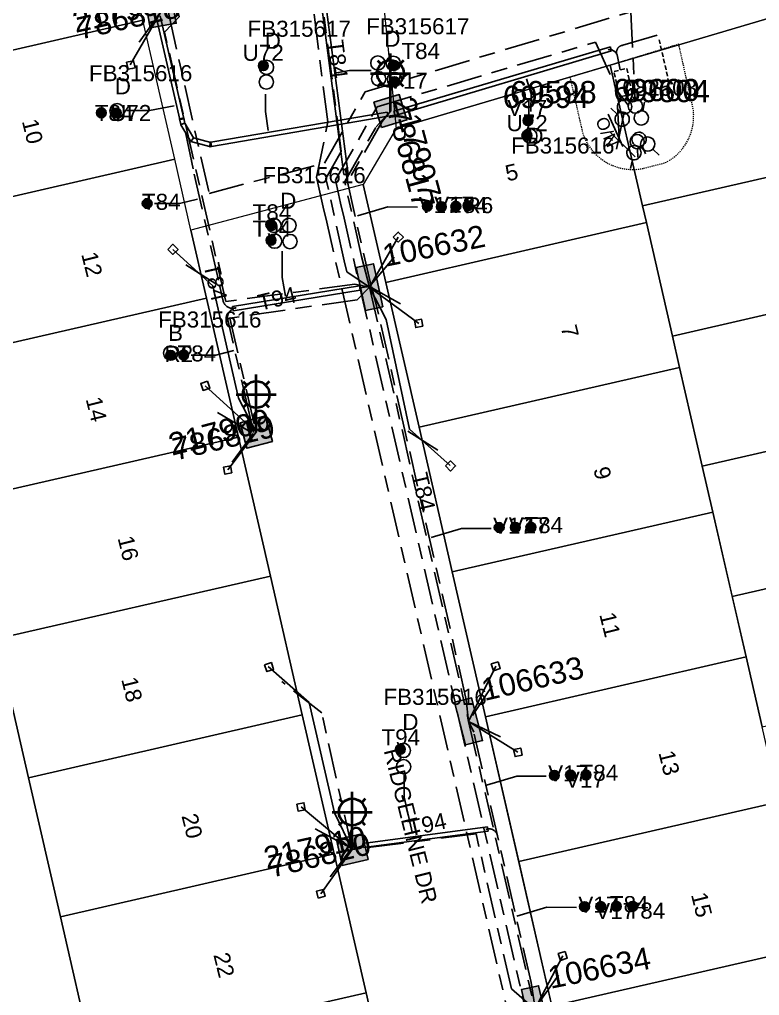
# Model space of a CAD drawing. Header units: metres. Extents: x 303957 to 307239, y 6268736 to 6272503.
# Drawn here: x 305658.3 to 305741.4, y 6269477.6 to 6269587.2 of the extents above; entities that cross this region are included whole.
import ezdxf
from ezdxf.enums import TextEntityAlignment as Align

# ---------------------------------------------------------------- set-up
doc = ezdxf.new("R2010")
doc.units = ezdxf.units.M
for name, pattern in [('Cable Exist UG', [8.2, 4, -1.2, 1.8, -1.2]), ('DASHED', [0.75, 0.5, -0.25]), ('HIDDEN', [0.375, 0.25, -0.125]), ('HIDDEN2', [0.1875, 0.125, -0.0625])]:
    doc.linetypes.add(name, pattern=pattern)
doc.layers.get('0').update_dxf_attribs({"color": 6})
for name, color, linetype, lineweight in [('Cadastre Land Parcels_SP_EXT', 9, 'Continuous', 5), ('Cadastre Other Property_SP_EXT', 9, 'HIDDEN', 5), ('Cadastre Roads_SP_EXT', 9, 'Continuous', 5)]:
    doc.layers.add(name, color=color, linetype=linetype, lineweight=lineweight)
for name, color, linetype in [('Duct_SP_EXT', 7, 'Continuous'), ('Equip_HV_EXT', 7, 'Continuous'), ('Equip_SP_SL_EXT', 7, 'Continuous'), ('Mains_HV_EXT', 7, 'Continuous'), ('Mains_LV_EXT', 7, 'Continuous'), ('Mains_LV_SL_EXT', 7, 'Continuous'), ('Services_SP_EXT', 7, 'Continuous'), ('SupportsUG_SP_LV_EXT', 7, 'Continuous'), ('SupportsUG_SP_LV_SL_EXT', 7, 'Continuous'), ('Trench_SP_EXT', 7, 'Continuous')]:
    doc.layers.add(name, color=color, linetype=linetype)
doc.layers.add('UNKNOWN_FEATURES', color=1, linetype='DASHED', plot=False)
doc.styles.add('COLUMN_LABEL', font='arial.ttf')
doc.styles.add('iecARIAL', font='arial.ttf', dxfattribs={"height": 2})
doc.styles.add('POLE_LABEL', font='arial.ttf')
doc.styles.get("Standard").update_dxf_attribs({"font": 'arial.ttf'})
doc.styles.add('SWITCH_LABEL', font='arial.ttf', dxfattribs={"height": 2.5})

# ---------------------------------------------------------------- blocks, each defined once
blk = doc.blocks.new('COLUMN_EXT')
blk.add_hatch(color=256).paths.add_polyline_path([(-1.49, 1.48), (-1.49, -1.49), (1.48, -1.49), (1.48, 1.48)])
blk.add_lwpolyline([(-1.49, -1.49), (1.48, -1.49), (1.48, 1.48), (-1.49, 1.48)], close=True)
for tag, height, style, flags, p in [('ASSET_NUM', 2.5, 'COLUMN_LABEL', 8, (2, 2)), ('STRUCTURE_PLANT_NUMBER', 0.2, 'POLE_LABEL', 9, (1.81, 0.03)), ('STREET_CODE', 0.2, 'COLUMN_LABEL', 9, (1.81, -0.2))]:
    blk.add_attdef(tag, text='', height=height, dxfattribs=dict(style=style, flags=flags)).set_placement(p, align=Align.MIDDLE_LEFT)
at = {"flags": 9}
for tag, p in [('COLUMN_TYPE', (1.81, -0.4)), ('OWNED_BY', (1.81, -0.6)), ('STATE', (1.81, -0.8)), ('USAGE', (1.81, -1)), ('STREETNAME', (1.81, -1.6)), ('SUBURB', (1.81, -1.8)), ('LEGEND', (1.81, -1.2)), ('LOCATION', (1.81, -1.4)), ('NOTES', (1.81, -2))]:
    blk.add_attdef(tag, text='', height=0.2, dxfattribs=at).set_placement(p, align=Align.MIDDLE_LEFT)
at = {"flags": 1}
blk.add_attdef('Z', (1.81, -2.35), '', height=0.2, dxfattribs=at)
blk = doc.blocks.new('PILLAR_EXT')
blk.add_hatch(color=256).paths.add_polyline_path([(-2.475, 0.99), (-2.475, -0.99), (2.475, -0.99), (2.475, 0.99)])
blk.add_lwpolyline([(-2.475, -0.99), (2.475, -0.99), (2.475, 0.99), (-2.475, 0.99)], close=True)
at = {"style": 'iecARIAL', "flags": 8}
blk.add_attdef('ASSET_NUM', (1.5, 3.5), '', height=2.5, dxfattribs=at)
for tag, p, flags in [('OWNED_BY', (0, -0.2), 9), ('STATE', (0, -0.4), 9), ('SUPPORT_TYPE', (0, -0.6), 9), ('USAGE', (0, -0.8), 9), ('LEGEND', (0, -1), 9), ('LOCATION', (0, -1.2), 9), ('STREETNAME', (0, -1.8), 9), ('SUBURB', (0, -2), 1), ('NOTES', (0, -1.4), 9), ('PARENT', (0, -1.6), 9)]:
    blk.add_attdef(tag, p, '', height=0.2, dxfattribs=dict(flags=flags))
blk = doc.blocks.new('DUCT_EXT')
blk.add_circle((0, 0.8), 0.8)
at = {"flags": 1}
blk.add_attdef('Z', (0, 0), '', height=0.2, dxfattribs=at)
at = {"flags": 9}
for tag, p in [('DUCT_CODE', (0, 0)), ('XSECT_TYPE', (0, -0.2)), ('STATE', (0, -0.6)), ('FB_REFERENCE', (0, -0.4)), ('NOTES', (0, -0.8))]:
    blk.add_attdef(tag, text='', height=0.2, dxfattribs=at).set_placement(p, align=Align.MIDDLE_LEFT)
blk = doc.blocks.new('SL_LANTERN_EXT')
at = {"lineweight": 40}
for p, q in [((-1.46, 5.68), (-1.06, 5.28)), ((0, 1.97), (0, 6.47)), ((1.46, 5.68), (1.06, 5.28)), ((-2.25, 4.22), (2.25, 4.22)), ((-1.46, 2.76), (-1.06, 3.16)), ((0, 0), (0, 2.72)), ((1.46, 2.76), (1.06, 3.16))]:
    blk.add_line(p, q, dxfattribs=at)
blk.add_circle((0, 4.22), 1.5, dxfattribs=at)
at = {"style": 'iecARIAL', "flags": 8}
blk.add_attdef('ASSET_NUM', (1.5, 1.5), '', height=2.5, dxfattribs=at)
for tag, p, height, flags in [('CONSTRUCTED_VOLTAGE', (0.98, -0.65), 0.2, 9), ('CONTROL_TYPE', (0.98, -0.85), 0.2, 9), ('LANTERN_PURPOSE', (0.98, -1.05), 0.2, 9), ('LANTERN_TYPE', (0.98, -1.25), 0.2, 9), ('LNUMBER', (2.18, -3.25), 2.5, 8), ('OPERATING_VOLTAGE', (0.98, -1.65), 0.2, 9), ('ORIENTATION', (0.98, -1.85), 0.2, 9), ('OWNED_BY', (0.98, -2.05), 0.2, 9), ('STATE', (0.98, -2.25), 0.2, 9), ('NO_PHASES', (0.98, -1.45), 0.2, 9), ('USAGE', (0.98, -2.45), 0.2, 9), ('CEXIST', (0.98, -2.65), 0.2, 9), ('CNEW', (0.98, -2.85), 0.2, 9), ('CNUMBER', (0.98, -3.05), 0.2, 9), ('CREMOVE', (0.98, -3.25), 0.2, 9), ('CREPLACE', (0.98, -3.45), 0.2, 9), ('LKINGHEIGHT', (0.98, -3.65), 0.2, 9), ('LBRACKET', (0.98, -3.85), 0.2, 9), ('LBRACKETVOCAB', (0.98, -4.05), 0.2, 9), ('LCATEGORY', (0.98, -4.25), 0.2, 9), ('LCHARGE1', (0.98, -4.45), 0.2, 9), ('LCHARGE1PERCENT', (0.98, -4.65), 0.2, 9), ('LCHARGE2', (0.98, -4.85), 0.2, 9), ('LCHARGE2PERCENT', (0.98, -5.05), 0.2, 9), ('LCHARGE3', (0.98, -5.25), 0.2, 9), ('LCHARGE3PERCENT', (0.98, -5.45), 0.2, 9), ('LEXIST', (0.98, -5.65), 0.2, 9), ('LLAMP', (0.98, -5.85), 0.2, 9), ('LLAMPVOCAB', (0.98, -6.05), 0.2, 9), ('LMAST', (0.98, -6.25), 0.2, 9), ('LMASTVOCAB', (0.98, -6.45), 0.2, 9), ('LNEW', (0.98, -6.65), 0.2, 9), ('LANTNUMBER', (0.98, -6.85), 0.2, 9), ('LOUTREACH', (0.98, -7.25), 0.2, 9), ('LOUTREACHVOCAB', (0.98, -7.45), 0.2, 9), ('LRATECODE', (0.98, -7.65), 0.2, 9), ('LREMOVE', (0.98, -7.85), 0.2, 9), ('LREPLACE', (0.98, -8.05), 0.2, 9), ('LTYPE', (0.98, -8.25), 0.2, 9), ('LTYPEVOCAB', (0.98, -8.45), 0.2, 9), ('LEGEND', (0.98, -8.65), 0.2, 9), ('LOCATION', (0.98, -8.85), 0.2, 9), ('STREETNAME', (0.98, -9.25), 0.2, 9), ('SUBURB', (0.98, -9.45), 0.2, 1), ('NOTES', (0.98, -9.05), 0.2, 9)]:
    blk.add_attdef(tag, p, '', height=height, dxfattribs=dict(flags=flags))
blk = doc.blocks.new('CCP_EXT')
at = {"flags": 9}
for tag, p in [('STATE', (0, -1.8)), ('LEGEND', (0, -1.4)), ('LIFE_SUPPORT', (0, -1.6)), ('NOTES', (0, -2))]:
    blk.add_attdef(tag, text='', height=0.2, dxfattribs=at).set_placement(p, align=Align.MIDDLE_LEFT)
blk.add_wipeout([(0, 0.57), (0.57, 0), (0, -0.57), (-0.57, 0)])
blk.add_lwpolyline([(-0.57, 0), (0, 0.57), (0.57, 0), (0, -0.57), (-0.57, 0)])
at = {"flags": 1}
blk.add_attdef('Z', (0, 0), '', height=0.2, dxfattribs=at)
at = {"flags": 9}
for tag, p in [('CCP_TYPE', (0, 0)), ('CONSTRUCTED_VOLTAGE', (0, -0.2)), ('OPERATING_VOLTAGE', (0, -0.6)), ('ORIENTATION', (0, -0.8)), ('OWNED_BY', (0, -1)), ('NO_PHASES', (0, -0.4)), ('USAGE', (0, -1.2))]:
    blk.add_attdef(tag, text='', height=0.2, dxfattribs=at).set_placement(p, align=Align.MIDDLE_LEFT)
blk = doc.blocks.new('SWG_HOLEC_SU_NO_EXT')
blk.add_line((1.8, -2), (5.8, -2))
for points in [[(1, 0), (0, 0)], [(6.6, 0), (7.6, 0)]]:
    blk.add_lwpolyline(points)
for points in [[(1.8, -0.8, 1), (1.8, 0.8, 1)], [(5.8, -0.8, 1), (5.8, 0.8, 1)]]:
    blk.add_lwpolyline(points, format="xyb", close=True)
at = {"insert": (5.31, -3.64), "char_height": 1.4, "width": 3.8863, "attachment_point": 1, "rotation": 180}
blk.add_mtext('{\\fArial|b0|i0|c0|p34;N/O}', dxfattribs=at)
at = {"style": 'SWITCH_LABEL', "flags": 8}
blk.add_attdef('ASSET_NUM', text='', height=2.5, rotation=179.9544, dxfattribs=at).set_placement((-2.4, 0), align=Align.MIDDLE_LEFT)
at = {"flags": 1}
blk.add_attdef('Z', (0, 0), '', height=0.2, dxfattribs=at)
at = {"flags": 9}
for tag, p in [('ACTUAL_STATUS', (0, -0.4)), ('CONSTRUCTED_VOLTAGE', (0, -0.6)), ('OPERATING_VOLTAGE', (0, -1)), ('NO_PHASES', (0, -0.8)), ('ORIENTATION', (0, -1.2)), ('OWNED_BY', (0, -1.4)), ('STATE', (0, -1.8)), ('SWITCH_TYPE', (0, -2)), ('PARENT', (0, -1.6)), ('USAGE', (0, -2.2)), ('STREETNAME', (0, -2.6)), ('SUBURB', (0, -2.8)), ('LOCATION', (0, -2.4)), ('NOTES', (0, -3))]:
    blk.add_attdef(tag, text='', height=0.2, dxfattribs=at).set_placement(p, align=Align.MIDDLE_LEFT)
at = {"style": 'SWITCH_LABEL', "flags": 9}
blk.add_attdef('STREET_CODE', text='', height=0.2, dxfattribs=at).set_placement((0, -0.2), align=Align.MIDDLE_LEFT)
blk = doc.blocks.new('SWG_HOLEC_SU_EXT')
blk.add_line((1.8, -2), (5.8, -2))
for points in [[(1, 0), (0, 0)], [(6.6, 0), (7.6, 0)]]:
    blk.add_lwpolyline(points)
for points in [[(1.8, -0.8, 1), (1.8, 0.8, 1)], [(5.8, -0.8, 1), (5.8, 0.8, 1)]]:
    blk.add_lwpolyline(points, format="xyb", close=True)
at = {"style": 'SWITCH_LABEL', "flags": 8}
blk.add_attdef('ASSET_NUM', text='', height=2.5, rotation=179.9544, dxfattribs=at).set_placement((-2.4, 0), align=Align.MIDDLE_LEFT)
at = {"flags": 1}
blk.add_attdef('Z', (0, 0), '', height=0.2, dxfattribs=at)
at = {"flags": 9}
for tag, p in [('ACTUAL_STATUS', (0, -0.4)), ('CONSTRUCTED_VOLTAGE', (0, -0.6)), ('OPERATING_VOLTAGE', (0, -1)), ('NO_PHASES', (0, -0.8)), ('ORIENTATION', (0, -1.2)), ('OWNED_BY', (0, -1.4)), ('STATE', (0, -1.8)), ('SWITCH_TYPE', (0, -2)), ('PARENT', (0, -1.6)), ('USAGE', (0, -2.2)), ('STREETNAME', (0, -2.6)), ('SUBURB', (0, -2.8)), ('LOCATION', (0, -2.4)), ('NOTES', (0, -3))]:
    blk.add_attdef(tag, text='', height=0.2, dxfattribs=at).set_placement(p, align=Align.MIDDLE_LEFT)
at = {"style": 'SWITCH_LABEL', "flags": 9}
blk.add_attdef('STREET_CODE', text='', height=0.2, dxfattribs=at).set_placement((0, -0.2), align=Align.MIDDLE_LEFT)
blk = doc.blocks.new('CABLE_LARGE_EXT')
h = blk.add_hatch(color=256)
edge = h.paths.add_edge_path()
edge.add_arc((0, 0.55), 0.55, 0, 360)
blk.add_circle((0, 0.55), 0.55)
at = {"flags": 1}
blk.add_attdef('Z', (0, 0), '', height=0.2, dxfattribs=at)
at = {"flags": 9}
for tag, p in [('COND_CODE', (0, 0)), ('STATE', (0, -0.4)), ('XSECT_SIZE', (0, -0.6)), ('FB_REFERENCE', (0, -0.2)), ('NOTES', (0, -0.8))]:
    blk.add_attdef(tag, text='', height=0.2, dxfattribs=at).set_placement(p, align=Align.MIDDLE_LEFT)

msp = doc.modelspace()

# ---------------------------------------------------------------- linework, layer by layer
at = {"layer": 'Cadastre Land Parcels_SP_EXT', "linetype": 'Continuous'}
msp.add_lwpolyline([(305666.48, 6269470.87), (305662.9, 6269486.46), (305659.32, 6269502.06), (305657.03, 6269512.05), (305655.74, 6269517.66), (305652.16, 6269533.25), (305648.57, 6269548.85), (305644.99, 6269564.45), (305641.41, 6269580.04), (305638.14, 6269594.28), (305636.41, 6269601.82), (305587.15, 6269590.2), (305577.63, 6269634.88), (305577.63, 6269634.88), (305565.03, 6269631.15), (305588.36, 6269485.2), (305608.22, 6269360.98)], dxfattribs=at)
for points in [[(305672.15, 6269587.1), (305671.42, 6269590.27), (305668.88, 6269601.32), (305638.14, 6269594.28), (305641.41, 6269580.04), (305672.15, 6269587.1)], [(305757.48, 6269572.98), (305754.56, 6269585.71), (305748.64, 6269589.16), (305724.61, 6269582.06), (305728.24, 6269566.27), (305757.48, 6269572.98)], [(305675.73, 6269571.5), (305672.15, 6269587.1), (305641.41, 6269580.04), (305644.99, 6269564.45), (305675.73, 6269571.5)], [(305728.67, 6269564.38), (305728.24, 6269566.27), (305724.61, 6269582.06), (305700.58, 6269574.96), (305696.9, 6269568.67), (305699.43, 6269557.67), (305728.67, 6269564.38)], [(305760.84, 6269558.36), (305757.48, 6269572.98), (305728.24, 6269566.27), (305728.67, 6269564.38), (305731.59, 6269551.65), (305760.84, 6269558.36)], [(305679.31, 6269555.9), (305677.56, 6269563.54), (305675.73, 6269571.5), (305644.99, 6269564.45), (305648.57, 6269548.85), (305679.31, 6269555.9)], [(305732.4, 6269548.13), (305731.59, 6269551.65), (305728.67, 6269564.38), (305699.43, 6269557.67), (305703.16, 6269541.42), (305732.4, 6269548.13)], [(305764.19, 6269543.74), (305760.84, 6269558.36), (305731.59, 6269551.65), (305732.4, 6269548.13), (305734.95, 6269537.03), (305764.19, 6269543.74)], [(305682.89, 6269540.31), (305679.31, 6269555.9), (305648.57, 6269548.85), (305652.16, 6269533.25), (305682.89, 6269540.31)], [(305736.13, 6269531.88), (305734.95, 6269537.03), (305732.4, 6269548.13), (305703.16, 6269541.42), (305706.89, 6269525.17), (305736.13, 6269531.88)], [(305767.55, 6269529.12), (305764.19, 6269543.74), (305734.95, 6269537.03), (305736.13, 6269531.88), (305738.31, 6269522.4), (305767.55, 6269529.12)], [(305686.47, 6269524.71), (305682.89, 6269540.31), (305652.16, 6269533.25), (305655.74, 6269517.66), (305686.47, 6269524.71)], [(305739.86, 6269515.63), (305736.13, 6269531.88), (305706.89, 6269525.17), (305710.62, 6269508.92), (305739.86, 6269515.63)], [(305770.9, 6269514.49), (305767.55, 6269529.12), (305738.31, 6269522.4), (305739.86, 6269515.63), (305741.66, 6269507.78), (305770.9, 6269514.49)], [(305690.05, 6269509.12), (305686.47, 6269524.71), (305655.74, 6269517.66), (305657.03, 6269512.05), (305659.32, 6269502.06), (305690.05, 6269509.12)], [(305743.59, 6269499.38), (305741.66, 6269507.78), (305739.86, 6269515.63), (305710.62, 6269508.92), (305714.35, 6269492.67), (305743.59, 6269499.38)], [(305693.63, 6269493.52), (305690.05, 6269509.12), (305659.32, 6269502.06), (305662.9, 6269486.46), (305693.63, 6269493.52)], [(305747.32, 6269483.13), (305745.02, 6269493.16), (305743.59, 6269499.38), (305714.35, 6269492.67), (305718.08, 6269476.42), (305747.32, 6269483.13)], [(305697.21, 6269477.92), (305693.63, 6269493.52), (305662.9, 6269486.46), (305666.48, 6269470.87), (305697.21, 6269477.92)], [(305751.05, 6269466.88), (305748.38, 6269478.54), (305747.32, 6269483.13), (305718.08, 6269476.42), (305721.81, 6269460.17), (305751.05, 6269466.88)], [(305700.79, 6269462.33), (305697.21, 6269477.92), (305666.48, 6269470.87), (305670.06, 6269455.27), (305700.79, 6269462.33)]]:
    msp.add_lwpolyline(points, close=True, dxfattribs=at)
at = {"layer": 'Cadastre Other Property_SP_EXT', "linetype": 'HIDDEN2'}
msp.add_lwpolyline([(305720.09, 6269580.7), (305721.35, 6269575.16), (305721.35, 6269575.16, 0.424567), (305728.39, 6269570.49), (305728.39, 6269570.49), (305730.83, 6269571.12), (305730.83, 6269571.12, 0.359974), (305733.74, 6269577.98), (305733.74, 6269577.98), (305732.31, 6269584.41), (305724.98, 6269582.17), (305720.09, 6269580.7)], format="xyb", close=True, dxfattribs=at)
at = {"layer": 'Cadastre Roads_SP_EXT', "linetype": 'Continuous'}
msp.add_lwpolyline([(305724.61, 6269582.06), (305748.64, 6269589.16), (305745.53, 6269604.95), (305738.34, 6269602.83), (305723.93, 6269598.57), (305709.52, 6269594.31), (305698.94, 6269591.18), (305700.58, 6269574.96), (305724.61, 6269582.06)], close=True, dxfattribs=at)
at = {"layer": 'Duct_SP_EXT'}
for p, q in [((305692.44, 6269590.86), (305695.21, 6269569.84)), ((305691.97, 6269590.79), (305694.73, 6269569.77)), ((305674.1, 6269587.61), (305676.77, 6269576.06)), ((305673.64, 6269587.5), (305676.3, 6269575.95)), ((305700.32, 6269576.88), (305724.63, 6269584.12)), ((305700.46, 6269576.42), (305724.77, 6269583.66)), ((305724.63, 6269584.12), (305724.7, 6269583.89)), ((305724.77, 6269583.66), (305724.7, 6269583.89)), ((305699.59, 6269576.79), (305679.8, 6269573.42)), ((305699.59, 6269576.79), (305699.63, 6269576.56)), ((305700.32, 6269576.88), (305700.39, 6269576.65)), ((305700.46, 6269576.42), (305700.39, 6269576.65)), ((305676.27, 6269576.02), (305676.5, 6269576.07)), ((305676.27, 6269576.02), (305676.41, 6269575.41)), ((305676.3, 6269575.95), (305676.54, 6269576)), ((305676.74, 6269576.13), (305676.5, 6269576.07)), ((305676.77, 6269576.06), (305676.54, 6269576)), ((305676.87, 6269575.55), (305676.64, 6269575.46)), ((305676.88, 6269575.51), (305676.64, 6269575.46)), ((305676.74, 6269576.13), (305676.88, 6269575.51)), ((305676.88, 6269575.51), (305676.87, 6269575.55)), ((305676.87, 6269575.55), (305677.86, 6269573.89)), ((305699.67, 6269576.32), (305679.88, 6269572.94)), ((305699.67, 6269576.32), (305699.63, 6269576.56)), ((305676.41, 6269575.41), (305676.64, 6269575.46)), ((305676.41, 6269575.41), (305676.42, 6269575.37)), ((305676.42, 6269575.37), (305676.64, 6269575.46)), ((305676.42, 6269575.37), (305677.55, 6269573.48)), ((305677.55, 6269573.48), (305677.71, 6269573.68)), ((305677.55, 6269573.48), (305679.65, 6269572.93)), ((305677.86, 6269573.89), (305677.71, 6269573.68)), ((305677.86, 6269573.89), (305679.77, 6269573.39)), ((305679.72, 6269573.4), (305679.71, 6269573.16)), ((305679.77, 6269573.39), (305679.71, 6269573.16)), ((305679.72, 6269573.4), (305679.8, 6269573.42)), ((305679.77, 6269573.39), (305679.72, 6269573.4)), ((305679.8, 6269573.42), (305679.84, 6269573.18)), ((305679.8, 6269573.42), (305679.84, 6269573.18)), ((305679.65, 6269572.93), (305679.71, 6269573.16)), ((305679.65, 6269572.93), (305679.7, 6269572.91)), ((305679.7, 6269572.91), (305679.71, 6269573.16)), ((305679.7, 6269572.91), (305679.88, 6269572.94)), ((305679.88, 6269572.94), (305679.84, 6269573.18)), ((305679.88, 6269572.94), (305679.84, 6269573.18)), ((305694.73, 6269569.77), (305694.97, 6269569.8)), ((305695.21, 6269569.84), (305694.97, 6269569.8)), ((305696.49, 6269557.28), (305682.22, 6269554.97)), ((305696.49, 6269557.28), (305696.52, 6269557.05)), ((305696.56, 6269556.81), (305696.52, 6269557.05)), ((305696.56, 6269556.81), (305682.3, 6269554.5)), ((305682.22, 6269554.97), (305682.26, 6269554.73)), ((305682.3, 6269554.5), (305682.26, 6269554.73)), ((305696.85, 6269494.69), (305710.84, 6269496.55)), ((305696.91, 6269494.22), (305710.91, 6269496.08)), ((305710.84, 6269496.55), (305710.88, 6269496.31)), ((305710.91, 6269496.08), (305710.88, 6269496.31)), ((305696.85, 6269494.69), (305696.88, 6269494.45)), ((305696.91, 6269494.22), (305696.88, 6269494.45))]:
    msp.add_line(p, q, dxfattribs=at)
for points in [[(305697.78, 6269581.47), (305695.37, 6269581.46), (305693.88, 6269581.2)], [(305715.72, 6269576.86), (305715.73, 6269578.86), (305715.21, 6269580.53)], [(305685.94, 6269578.8), (305685.94, 6269576.86), (305686.21, 6269574.73)], [(305670.36, 6269576.96), (305672.92, 6269576.96), (305675.69, 6269577.5)], [(305673.47, 6269566.52), (305676.26, 6269566.52), (305678.28, 6269567.03)], [(305702.99, 6269566.13), (305699.67, 6269566.14), (305696.26, 6269565.14)], [(305687.81, 6269561.17), (305687.81, 6269558.23), (305688.16, 6269556.14)], [(305677.57, 6269549.51), (305680.35, 6269549.51), (305682.38, 6269550.02)], [(305711.27, 6269530.06), (305707.93, 6269530.06), (305704.53, 6269529.05)], [(305701.47, 6269502.38), (305701.47, 6269499.88), (305702.41, 6269495.79)], [(305717.44, 6269502.24), (305714.13, 6269502.23), (305710.73, 6269501.22)], [(305720.83, 6269487.51), (305717.51, 6269487.52), (305714.12, 6269486.52)]]:
    msp.add_lwpolyline(points, dxfattribs=at)
at = {"layer": 'Mains_LV_EXT', "linetype": 'Cable Exist UG'}
for points in [[(305697.6, 6269557.14), (305695.07, 6269558.86), (305695.07, 6269558.86), (305694.75, 6269560.09), (305692.71, 6269569.33), (305694.43, 6269572.37), (305692.23, 6269589.68), (305690.13, 6269590.89), (305690.13, 6269590.89), (305684.27, 6269616.18), (305683.74, 6269618.45), (305685.23, 6269620.85)], [(305697.6, 6269557.14), (305696.23, 6269555.73), (305681.92, 6269553.67), (305684.88, 6269540.87)], [(305716.17, 6269476.09), (305713.54, 6269478.36), (305713.54, 6269478.36), (305709.56, 6269495.77), (305695.66, 6269494)]]:
    msp.add_lwpolyline(points, dxfattribs=at)
at = {"layer": 'Trench_SP_EXT', "linetype": 'Cable Exist UG'}
for points in [[(305670.02, 6269590.07), (305674.08, 6269587.89), (305671.37, 6269584.14)], [(305677, 6269574.36), (305677.93, 6269569.81), (305677.93, 6269569.81), (305680.95, 6269556.52)], [(305695.22, 6269568.56), (305694.9, 6269570.34)], [(305700.36, 6269560.49), (305697.58, 6269557.2), (305701.66, 6269554.92)], [(305697.58, 6269557.2), (305696.52, 6269557.05)], [(305711.37, 6269512.4), (305708.72, 6269508.39), (305712.74, 6269506.44)], [(305691.51, 6269496.32), (305695.58, 6269494.14), (305692.83, 6269490.51)], [(305718.81, 6269479.89), (305716.12, 6269476.13), (305720.16, 6269474.13)]]:
    msp.add_lwpolyline(points, dxfattribs=at)
for points in [[(305725.74, 6269581.53), (305725.39, 6269583.21), (305725.39, 6269583.21, -0.512521), (305726.04, 6269584.29), (305726.04, 6269584.29), (305730, 6269585.45)], [(305725.74, 6269581.53), (305725.39, 6269583.21), (305725.39, 6269583.21, 0.335062), (305724.4, 6269583.8)], [(305676.97, 6269559.65), (305680.79, 6269557.21), (305680.79, 6269557.21), (305681.17, 6269555.57), (305681.17, 6269555.57, 0.441156), (305682.64, 6269554.83)], [(305684.57, 6269540.82), (305684.12, 6269542.85), (305684.12, 6269542.85), (305681.68, 6269553.48), (305681.68, 6269553.48, -0.434687), (305682.63, 6269554.83)], [(305710.66, 6269496.27, -0.471447), (305711.96, 6269495.54)]]:
    msp.add_lwpolyline(points, format="xyb", dxfattribs=at)
at = {"layer": 'UNKNOWN_FEATURES'}
for points in [[(305731.21, 6269580.08), (305730.12, 6269584.91)], [(305725.04, 6269581.35), (305726.47, 6269581.68), (305727.08, 6269578.84), (305725.65, 6269578.5), (305725.04, 6269581.35)]]:
    msp.add_lwpolyline(points, dxfattribs=at)

# ---------------------------------------------------------------- block references
at = {"layer": 'Duct_SP_EXT'}
for name, p in [('CABLE_LARGE_EXT', (305685.67, 6269581.45)), ('DUCT_EXT', (305686.03, 6269581.02)), ('DUCT_EXT', (305698.53, 6269581.5)), ('DUCT_EXT', (305700.27, 6269581.47)), ('CABLE_LARGE_EXT', (305700.27, 6269581.47)), ('DUCT_EXT', (305686.02, 6269579.37)), ('DUCT_EXT', (305698.62, 6269579.74)), ('DUCT_EXT', (305700.4, 6269579.66)), ('CABLE_LARGE_EXT', (305700.4, 6269579.66)), ('DUCT_EXT', (305669.26, 6269576.14)), ('CABLE_LARGE_EXT', (305667.5, 6269576.16)), ('CABLE_LARGE_EXT', (305669.18, 6269576.15)), ('CABLE_LARGE_EXT', (305715.38, 6269575.29)), ('CABLE_LARGE_EXT', (305715.26, 6269573.63)), ('DUCT_EXT', (305715.59, 6269573.32)), ('CABLE_LARGE_EXT', (305672.64, 6269565.98)), ('CABLE_LARGE_EXT', (305704.08, 6269565.68)), ('CABLE_LARGE_EXT', (305705.67, 6269565.62)), ('CABLE_LARGE_EXT', (305707.29, 6269565.65)), ('CABLE_LARGE_EXT', (305708.66, 6269565.74)), ('CABLE_LARGE_EXT', (305686.5, 6269563.62)), ('DUCT_EXT', (305686.87, 6269563.27)), ('DUCT_EXT', (305688.56, 6269563.27)), ('CABLE_LARGE_EXT', (305686.55, 6269561.85)), ('DUCT_EXT', (305686.95, 6269561.5)), ('DUCT_EXT', (305688.67, 6269561.46)), ('DUCT_EXT', (305675.28, 6269548.94)), ('CABLE_LARGE_EXT', (305675.28, 6269548.94)), ('CABLE_LARGE_EXT', (305676.73, 6269548.98)), ('CABLE_LARGE_EXT', (305712.15, 6269529.61)), ('CABLE_LARGE_EXT', (305713.97, 6269529.62)), ('CABLE_LARGE_EXT', (305715.71, 6269529.63)), ('CABLE_LARGE_EXT', (305701.06, 6269504.71)), ('DUCT_EXT', (305701.4, 6269504.33)), ('DUCT_EXT', (305701.42, 6269502.5)), ('CABLE_LARGE_EXT', (305718.34, 6269501.78)), ('CABLE_LARGE_EXT', (305720.16, 6269501.82)), ('CABLE_LARGE_EXT', (305721.9, 6269501.83)), ('CABLE_LARGE_EXT', (305721.73, 6269487.05)), ('CABLE_LARGE_EXT', (305723.56, 6269487.06)), ('CABLE_LARGE_EXT', (305725.3, 6269487.08)), ('CABLE_LARGE_EXT', (305727.14, 6269487.09))]:
    msp.add_blockref(name, p, dxfattribs=at)
at = {"layer": 'Equip_HV_EXT'}
ref = msp.add_blockref('SWG_HOLEC_SU_NO_EXT', (305725.49, 6269579.03), dxfattribs=dict(at, rotation=294.0874522606341))
ref.add_attrib('ASSET_NUM', '69598', dxfattribs={"layer": '0', "height": 2.5, "style": 'SWITCH_LABEL'}).set_placement((305723.09, 6269580.28), align=Align.TOP_RIGHT)
ref = msp.add_blockref('SWG_HOLEC_SU_EXT', (305728.48, 6269577.9), dxfattribs=dict(at, rotation=257.9958349762682))
ref.add_attrib('ASSET_NUM', '69604', dxfattribs={"layer": '0', "height": 2.5, "style": 'SWITCH_LABEL'}).set_placement((305726.09, 6269579.15), align=Align.MIDDLE_LEFT)
ref = msp.add_blockref('SWG_HOLEC_SU_EXT', (305727.35, 6269579.27), dxfattribs=dict(at, rotation=272.8387878467866))
ref.add_attrib('ASSET_NUM', '69600', dxfattribs={"layer": '0', "height": 2.5, "style": 'SWITCH_LABEL'}).set_placement((305724.95, 6269580.52), align=Align.TOP_LEFT)
ref = msp.add_blockref('SWG_HOLEC_SU_EXT', (305724.67, 6269577.25), dxfattribs=dict(at, rotation=315.7704737983575))
ref.add_attrib('ASSET_NUM', '69594', dxfattribs={"layer": '0', "height": 2.5, "style": 'SWITCH_LABEL'}).set_placement((305722.27, 6269578.5), align=Align.MIDDLE_RIGHT)
at = {"layer": 'Equip_SP_SL_EXT'}
ref = msp.add_blockref('SL_LANTERN_EXT', (305674.19, 6269587.96), dxfattribs=at)
ref.add_attrib('ASSET_NUM', '217908', dxfattribs={"layer": '0', "height": 2.5, "rotation": 12.7244, "style": 'iecARIAL'}).set_placement((305675.69, 6269589.46), align=Align.MIDDLE_RIGHT)
ref = msp.add_blockref('SL_LANTERN_EXT', (305699.95, 6269576.91), dxfattribs=at)
ref.add_attrib('ASSET_NUM', '217907', dxfattribs={"layer": '0', "height": 2.5, "rotation": 285.1636, "style": 'iecARIAL'}).set_placement((305701.45, 6269578.41), align=Align.MIDDLE_LEFT)
ref = msp.add_blockref('SL_LANTERN_EXT', (305684.88, 6269540.87), dxfattribs=at)
ref.add_attrib('ASSET_NUM', '217909', dxfattribs={"layer": '0', "height": 2.5, "rotation": 14.7055, "style": 'iecARIAL'}).set_placement((305686.38, 6269542.37), align=Align.MIDDLE_RIGHT)
ref = msp.add_blockref('SL_LANTERN_EXT', (305695.66, 6269494), dxfattribs=at)
ref.add_attrib('ASSET_NUM', '217910', dxfattribs={"layer": '0', "height": 2.5, "rotation": 12.3725, "style": 'iecARIAL'}).set_placement((305697.16, 6269495.5), align=Align.MIDDLE_RIGHT)
at = {"layer": 'SupportsUG_SP_LV_EXT'}
ref = msp.add_blockref('PILLAR_EXT', (305697.6, 6269557.14), dxfattribs=dict(at, rotation=102.3155379479412))
ref.add_attrib('ASSET_NUM', '106632', dxfattribs={"layer": '0', "height": 2.5, "rotation": 11.4138, "style": 'iecARIAL'}).set_placement((305699.1, 6269560.64), align=Align.MIDDLE_LEFT)
ref = msp.add_blockref('PILLAR_EXT', (305708.72, 6269508.39), dxfattribs=dict(at, rotation=284.4799285326685))
ref.add_attrib('ASSET_NUM', '106633', dxfattribs={"layer": '0', "height": 2.5, "rotation": 13.127, "style": 'iecARIAL'}).set_placement((305710.22, 6269511.89), align=Align.MIDDLE_LEFT)
ref = msp.add_blockref('PILLAR_EXT', (305716.17, 6269476.09), dxfattribs=dict(at, rotation=102.9523651581996))
ref.add_attrib('ASSET_NUM', '106634', dxfattribs={"layer": '0', "height": 2.5, "rotation": 11.3428, "style": 'iecARIAL'}).set_placement((305717.67, 6269479.59), align=Align.MIDDLE_LEFT)
at = {"layer": 'SupportsUG_SP_LV_SL_EXT'}
ref = msp.add_blockref('COLUMN_EXT', (305674.19, 6269587.96), dxfattribs=dict(at, rotation=280.3253371655328))
ref.add_attrib('ASSET_NUM', '786818', dxfattribs={"layer": '0', "height": 2.5, "rotation": 12.7244, "style": 'COLUMN_LABEL'}).set_placement((305676.19, 6269588.71), align=Align.MIDDLE_RIGHT)
ref = msp.add_blockref('COLUMN_EXT', (305699.95, 6269576.91), dxfattribs=dict(at, rotation=16.95635142257551))
ref.add_attrib('ASSET_NUM', '786817', dxfattribs={"layer": '0', "height": 2.5, "rotation": 285.1636, "style": 'COLUMN_LABEL'}).set_placement((305701.95, 6269577.66), align=Align.TOP_LEFT)
ref = msp.add_blockref('COLUMN_EXT', (305684.88, 6269540.87), dxfattribs=dict(at, rotation=195.0957406512671))
ref.add_attrib('ASSET_NUM', '786819', dxfattribs={"layer": '0', "height": 2.5, "rotation": 13.5689, "style": 'COLUMN_LABEL'}).set_placement((305686.88, 6269541.62), align=Align.MIDDLE_RIGHT)
ref = msp.add_blockref('COLUMN_EXT', (305695.66, 6269494), dxfattribs=dict(at, rotation=192.8939451838486))
ref.add_attrib('ASSET_NUM', '786820', dxfattribs={"layer": '0', "height": 2.5, "rotation": 13.3581, "style": 'COLUMN_LABEL'}).set_placement((305697.66, 6269494.75), align=Align.MIDDLE_RIGHT)

# ---------------------------------------------------------------- texts
at = {"layer": 'Cadastre Land Parcels_SP_EXT', "linetype": 'Continuous'}
for s, rotation, p in [('10', 283.996, (305658.57, 6269575.77)), ('5', 12.8819, (305713.07, 6269569)), ('12', 283.991, (305665.23, 6269560.85)), ('7', 283.9878, (305719.05, 6269552.65)), ('14', 283.9883, (305665.73, 6269544.58)), ('9', 283.9927, (305722.71, 6269536.73)), ('16', 283.9926, (305669.31, 6269528.98)), ('11', 283.9935, (305723.38, 6269520.4)), ('18', 283.9926, (305669.72, 6269513.12)), ('13', 283.9944, (305730.02, 6269504.88)), ('20', 283.9994, (305676.48, 6269497.79)), ('15', 283.9944, (305733.67, 6269488.95)), ('22', 283.9883, (305680.06, 6269482.19))]:
    msp.add_text(s, height=1.8, rotation=rotation, dxfattribs=at).set_placement(p)
at = {"layer": 'Cadastre Other Property_SP_EXT'}
msp.add_text('082503', height=1.8, dxfattribs=at).set_placement((305725.98, 6269578.63))
at = {"layer": 'Cadastre Roads_SP_EXT'}
msp.add_text('RIDGELINE DR', height=1.8, rotation=283.9937, dxfattribs=at).set_placement((305699.18, 6269505.12))
at = {"layer": 'Duct_SP_EXT'}
for s, p in [('FB315617', (305683.91, 6269585.25)), ('FB315617', (305697.21, 6269585.53)), ('D', (305685.84, 6269583.9)), ('D', (305699.26, 6269584.13)), ('U72', (305683.36, 6269582.55)), ('T84', (305701.18, 6269582.75)), ('FB315616', (305666.11, 6269580.26)), ('V17', (305699.67, 6269579.43)), ('D', (305669.01, 6269578.79)), ('V17', (305713.06, 6269576.35)), ('T84', (305666.76, 6269575.8)), ('U72', (305668.49, 6269575.79)), ('U72', (305712.98, 6269574.65)), ('D', (305715.31, 6269573.23)), ('FB315616', (305713.49, 6269572.14)), ('FB315616', (305685.57, 6269568.81)), ('T84', (305672.06, 6269565.82)), ('D', (305687.57, 6269565.94)), ('V17', (305703.13, 6269565.47)), ('V17', (305704.86, 6269565.49)), ('T84', (305706.53, 6269565.47)), ('R6', (305708.27, 6269565.44)), ('T84', (305684.48, 6269564.64)), ('T94', (305684.48, 6269562.82)), ('FB315616', (305673.87, 6269552.61)), ('B', (305674.99, 6269551.11)), ('R2', (305674.58, 6269548.74)), ('T84', (305676.05, 6269548.8)), ('V17', (305711.47, 6269529.47)), ('V17', (305713.23, 6269529.49)), ('T84', (305714.99, 6269529.53)), ('FB315616', (305699.16, 6269510.25)), ('D', (305701.28, 6269507.43)), ('T94', (305698.94, 6269505.7)), ('V17', (305717.65, 6269501.65)), ('T84', (305721.18, 6269501.72)), ('V17', (305719.54, 6269500.96)), ('V17', (305721.04, 6269486.92)), ('V17', (305722.93, 6269486.21)), ('T84', (305724.58, 6269486.98)), ('T84', (305726.45, 6269486.25))]:
    msp.add_text(s, height=1.8, dxfattribs=at).set_placement(p)
at = {"layer": 'Mains_LV_EXT'}
for s, rotation, p in [('T84', 277.3115, (305692.85, 6269584.77)), ('T84', 282.8386, (305678.95, 6269559.63)), ('T94', 13.3788, (305685.32, 6269554.48)), ('T84', 282.9836, (305702.3, 6269536.09)), ('T94', 12.7039, (305702.15, 6269495.47))]:
    msp.add_text(s, height=1.8, rotation=rotation, dxfattribs=at).set_placement(p)

# ---------------------------------------------------------------- next in the draw order: block references
at = {"layer": 'Services_SP_EXT'}
for p, rotation in [((305670.81, 6269582.08), 56.74266526874653), ((305703.12, 6269553.07), 145.3206243007332), ((305679.17, 6269546.06), 243.095740530047), ((305681.68, 6269536.62), 147.0957402861284), ((305686.33, 6269514.49), 333.557567864971), ((305711.76, 6269514.58), 242.4799286825232), ((305714.25, 6269504.92), 146.4799286333936), ((305689.91, 6269498.79), 324.8387000342099), ((305692.13, 6269489.04), 60.83870003623819), ((305719.29, 6269482.06), 242.2978966048846)]:
    msp.add_blockref('CCP_EXT', p, dxfattribs=dict(at, rotation=rotation))
for p in [(305700.83, 6269562.76), (305675.54, 6269561.38), (305706.68, 6269537.07)]:
    msp.add_blockref('CCP_EXT', p, dxfattribs=at)

# ---------------------------------------------------------------- next in the draw order: linework, layer by layer
at = {"layer": 'Cadastre Roads_SP_EXT', "linetype": 'Continuous'}
msp.add_lwpolyline([(305741.16, 6269375.88), (305710.62, 6269508.92), (305706.89, 6269525.17), (305703.16, 6269541.42), (305699.43, 6269557.67), (305696.9, 6269568.67), (305677.56, 6269563.54), (305679.31, 6269555.9), (305682.89, 6269540.31), (305686.47, 6269524.71), (305690.05, 6269509.12), (305693.63, 6269493.52), (305697.21, 6269477.92), (305700.79, 6269462.33), (305721.6, 6269371.68), (305741.16, 6269375.88)], close=True, dxfattribs=at)
at = {"layer": 'Mains_HV_EXT', "linetype": 'Cable Exist UG'}
for points in [[(305724.91, 6269461.09), (305716.61, 6269460.03), (305715.55, 6269465.18), (305715.55, 6269465.18), (305692.8, 6269564.42), (305692.39, 6269566.12), (305691.66, 6269569.49), (305692.92, 6269575.68), (305691.16, 6269589.42), (305690.78, 6269591.55), (305693.24, 6269590.3), (305693.24, 6269590.3), (305698.93, 6269588.03), (305710.68, 6269591.56), (305733.63, 6269598.43), (305733.63, 6269598.43), (305793.52, 6269616.04), (305869.65, 6269638.41)], [(305670.05, 6269609.13), (305671.04, 6269605.36), (305674.35, 6269590.94), (305675.07, 6269587.77), (305679.59, 6269567.67), (305692.55, 6269571.07), (305692.55, 6269571.07), (305697.12, 6269579.08), (305726.94, 6269588.05), (305727.35, 6269579.27), (305726.64, 6269577.56)], [(305724.68, 6269461.03), (305723.17, 6269462.13), (305717.69, 6269464.32), (305717.5, 6269465.62), (305717.5, 6269465.62), (305694.75, 6269564.88), (305694.34, 6269566.56), (305694.34, 6269566.56), (305693.77, 6269569.17), (305698.46, 6269577.39), (305722.95, 6269584.64), (305725.49, 6269579.03), (305726.64, 6269577.56)]]:
    msp.add_lwpolyline(points, dxfattribs=at)
at = {"layer": 'Mains_LV_EXT', "linetype": 'Cable Exist UG'}
for points in [[(305697.6, 6269557.14), (305695.95, 6269557.47), (305681.48, 6269555.53), (305674.6, 6269585.76), (305676.24, 6269587.5), (305676.24, 6269587.5), (305673.21, 6269600.56), (305670.68, 6269601.76)], [(305697.6, 6269557.14), (305708.72, 6269508.39)], [(305708.72, 6269508.39), (305716.17, 6269476.09)]]:
    msp.add_lwpolyline(points, dxfattribs=at)
at = {"layer": 'Mains_LV_SL_EXT', "linetype": 'Cable Exist UG'}
msp.add_lwpolyline([(305697.6, 6269557.14), (305696.7, 6269560.57), (305696.7, 6269560.57), (305694.81, 6269569.01), (305698.34, 6269575.14), (305699.95, 6269576.91)], dxfattribs=at)
at = {"layer": 'Services_SP_EXT'}
for points in [[(305674.13, 6269587.98), (305670.73, 6269582.1)], [(305697.6, 6269557.14), (305700.83, 6269562.76)], [(305684.88, 6269540.87), (305682.9, 6269544.67), (305680.01, 6269557.3), (305675.54, 6269561.38)], [(305697.6, 6269557.14), (305703.12, 6269553.07)], [(305697.6, 6269557.14), (305699.46, 6269553.5), (305702.07, 6269541.18), (305706.65, 6269537.12)], [(305684.88, 6269540.87), (305679.17, 6269546.06)], [(305684.88, 6269540.87), (305681.68, 6269536.62)], [(305695.66, 6269494), (305693.67, 6269498.14), (305693.67, 6269498.14), (305690.84, 6269510.51), (305686.21, 6269514.57)], [(305708.72, 6269508.39), (305711.76, 6269514.58)], [(305708.72, 6269508.39), (305714.25, 6269504.92)], [(305695.66, 6269494), (305689.91, 6269498.79)], [(305695.66, 6269494), (305692.13, 6269489.04)], [(305716.17, 6269476.09), (305719.29, 6269482.06)]]:
    msp.add_lwpolyline(points, dxfattribs=at)
at = {"layer": 'Trench_SP_EXT', "linetype": 'Cable Exist UG'}
for points in [[(305699.95, 6269576.91), (305699.03, 6269575.74), (305699.03, 6269575.74), (305695.13, 6269568.96), (305697.32, 6269559.2), (305697.8, 6269557.24)], [(305705.26, 6269538.83), (305701.53, 6269541.21), (305701.57, 6269541.06), (305698.28, 6269555.51), (305697.83, 6269557.18)], [(305680.55, 6269543.05), (305684.53, 6269540.71), (305681.91, 6269537.13)], [(305708.71, 6269508.43), (305708.46, 6269510.81), (305708.46, 6269510.81), (305701.57, 6269541.06)], [(305696.88, 6269494.45), (305695.66, 6269494), (305692.23, 6269509.35), (305692.23, 6269509.35), (305687.74, 6269512.88)], [(305716.2, 6269476.15), (305715.73, 6269479.07), (305715.73, 6269479.07), (305709.29, 6269507.19), (305708.73, 6269508.33)]]:
    msp.add_lwpolyline(points, dxfattribs=at)

doc.saveas('drawing.dxf')
